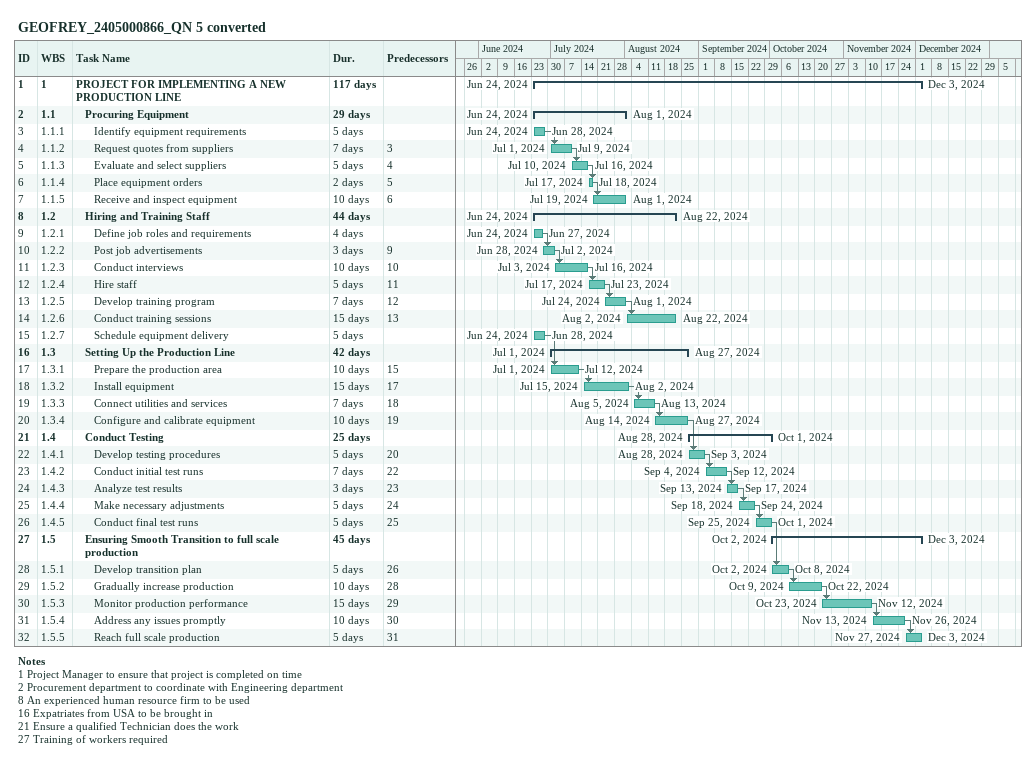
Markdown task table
GEOFREY_2405000866_QN 5 converted

| ID | WBS | Task | Duration | Start | Finish | Predecessors |
|---|---|---|---|---|---|---|
| 1 | 1 | **PROJECT FOR IMPLEMENTING A NEW PRODUCTION LINE** | 117d | 2024-06-24 | 2024-12-03 |  |
| 2 | 1.1 | **Procuring Equipment** | 29d | 2024-06-24 | 2024-08-01 |  |
| 3 | 1.1.1 | Identify equipment requirements | 5d | 2024-06-24 | 2024-06-28 |  |
| 4 | 1.1.2 | Request quotes from suppliers | 7d | 2024-07-01 | 2024-07-09 | 3 |
| 5 | 1.1.3 | Evaluate and select suppliers | 5d | 2024-07-10 | 2024-07-16 | 4 |
| 6 | 1.1.4 | Place equipment orders | 2d | 2024-07-17 | 2024-07-18 | 5 |
| 7 | 1.1.5 | Receive and inspect equipment | 10d | 2024-07-19 | 2024-08-01 | 6 |
| 8 | 1.2 | **Hiring and Training Staff** | 44d | 2024-06-24 | 2024-08-22 |  |
| 9 | 1.2.1 | Define job roles and requirements | 4d | 2024-06-24 | 2024-06-27 |  |
| 10 | 1.2.2 | Post job advertisements | 3d | 2024-06-28 | 2024-07-02 | 9 |
| 11 | 1.2.3 | Conduct interviews | 10d | 2024-07-03 | 2024-07-16 | 10 |
| 12 | 1.2.4 | Hire staff | 5d | 2024-07-17 | 2024-07-23 | 11 |
| 13 | 1.2.5 | Develop training program | 7d | 2024-07-24 | 2024-08-01 | 12 |
| 14 | 1.2.6 | Conduct training sessions | 15d | 2024-08-02 | 2024-08-22 | 13 |
| 15 | 1.2.7 | Schedule equipment delivery | 5d | 2024-06-24 | 2024-06-28 |  |
| 16 | 1.3 | **Setting Up the Production Line** | 42d | 2024-07-01 | 2024-08-27 |  |
| 17 | 1.3.1 | Prepare the production area | 10d | 2024-07-01 | 2024-07-12 | 15 |
| 18 | 1.3.2 | Install equipment | 15d | 2024-07-15 | 2024-08-02 | 17 |
| 19 | 1.3.3 | Connect utilities and services | 7d | 2024-08-05 | 2024-08-13 | 18 |
| 20 | 1.3.4 | Configure and calibrate equipment | 10d | 2024-08-14 | 2024-08-27 | 19 |
| 21 | 1.4 | **Conduct Testing** | 25d | 2024-08-28 | 2024-10-01 |  |
| 22 | 1.4.1 | Develop testing procedures | 5d | 2024-08-28 | 2024-09-03 | 20 |
| 23 | 1.4.2 | Conduct initial test runs | 7d | 2024-09-04 | 2024-09-12 | 22 |
| 24 | 1.4.3 | Analyze test results | 3d | 2024-09-13 | 2024-09-17 | 23 |
| 25 | 1.4.4 | Make necessary adjustments | 5d | 2024-09-18 | 2024-09-24 | 24 |
| 26 | 1.4.5 | Conduct final test runs | 5d | 2024-09-25 | 2024-10-01 | 25 |
| 27 | 1.5 | **Ensuring Smooth Transition to full scale production** | 45d | 2024-10-02 | 2024-12-03 |  |
| 28 | 1.5.1 | Develop transition plan | 5d | 2024-10-02 | 2024-10-08 | 26 |
| 29 | 1.5.2 | Gradually increase production | 10d | 2024-10-09 | 2024-10-22 | 28 |
| 30 | 1.5.3 | Monitor production performance | 15d | 2024-10-23 | 2024-11-12 | 29 |
| 31 | 1.5.4 | Address any issues promptly | 10d | 2024-11-13 | 2024-11-26 | 30 |
| 32 | 1.5.5 | Reach full scale production | 5d | 2024-11-27 | 2024-12-03 | 31 |

Notes
- 1: Project Manager to ensure that project is completed on time
- 2: Procurement department to coordinate with Engineering department
- 8: An experienced human resource firm to be used
- 16: Expatriates from USA to be brought in
- 21: Ensure a qualified Technician does the work
- 27: Training of workers required
